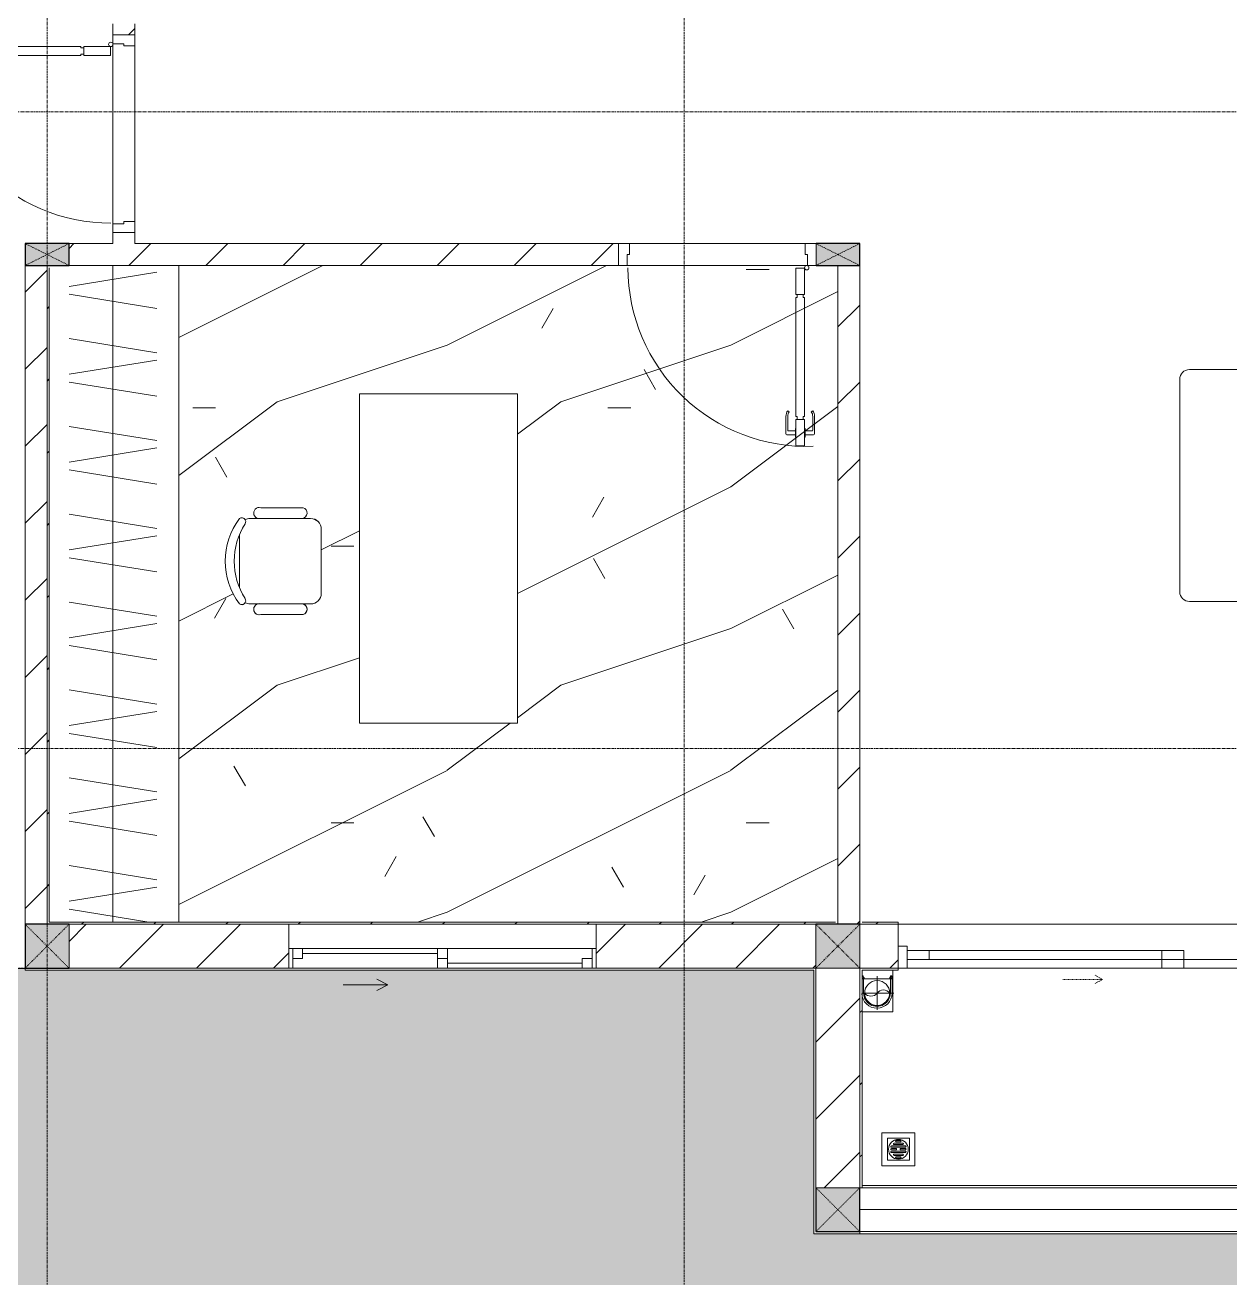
# Model space of a CAD drawing. Header units: millimetres. Extents: x 5121 to 246734, y -48180 to 129206.
# Drawn here: x 45852 to 51338, y 23126 to 28832 of the extents above; entities that cross this region are included whole.
import ezdxf

# ---------------------------------------------------------------- set-up
doc = ezdxf.new("R2010")
doc.units = ezdxf.units.MM
for name, pattern in [('Dash', [6, 3, -3]), ('Grid Line', [22.225, 12.7, -3.175, 3.175, -3.175]), ('IMPORT-CENTER _3_', [10.16, 6.35, -1.27, 1.27, -1.27])]:
    doc.linetypes.add(name, pattern=pattern)
for name, color, linetype, lineweight in [('0-1', 7, 'Continuous', 5), ('A-DETL-GENF-1', 50, 'Continuous', 9), ('A-DOOR', 31, 'Continuous', 9), ('A-DOOR-1', 253, 'Continuous', 9), ('A-DOOR-2', 50, 'Continuous', 9), ('A-DOOR-FRAM', 31, 'Continuous', 9), ('A-DOOR-HDLN', 31, 'Dash', 9), ('A-FLOR-1', 50, 'Continuous', 9), ('A-FLOR-PATT', 8, 'Continuous', 9), ('A-FLOR-PATT-1', 9, 'Continuous', 9), ('A-GLAZ', 151, 'Continuous', 9), ('A-WALL', 113, 'Continuous', 9), ('A-WALL-1', 250, 'Continuous', 18), ('A-WALL-2', 50, 'Continuous', 9), ('A-WALL-FNSH-1', 50, 'Continuous', 9), ('A-WALL-PATT-1', 9, 'Continuous', 9), ('A-WALL-PATT-2', 50, 'Continuous', 9), ('A-WALL-PATT-3', 111, 'Continuous', 9), ('G-IMPT', 8, 'Continuous', 9), ('G-IMPT-2', 8, 'IMPORT-CENTER _3_', 9), ('I-FURN', 30, 'Continuous', 9), ('I-FURN-1', 253, 'Continuous', 9), ('I-WALL-1', 50, 'Continuous', 9), ('M-EQPM', 50, 'Continuous', 9), ('S-COLS', 52, 'Continuous', 9), ('S-COLS-1', 7, 'Continuous', 5), ('S-COLS-2', 10, 'Continuous', 25), ('S-COLS-3', 50, 'Continuous', 9), ('S-COLS-4', 253, 'Continuous', 9), ('S-COLS-5', 52, 'Continuous', 25), ('S-COLS-6', 52, 'Dash', 9), ('S-COLS-HDLN', 52, 'Dash', 9), ('S-COLS-HDLN-1', 50, 'Dash', 9), ('S-GRID-1', 1, 'Grid Line', 9)]:
    doc.layers.add(name, color=color, linetype=linetype, lineweight=lineweight)
pattern_1 = [(45, (0, 0), (-175.3625, 175.3625), [])]
pattern_2 = [(45, (0, 0), (-164.4023, 164.4023), [])]

# ---------------------------------------------------------------- blocks, each defined once
blk = doc.blocks.new('NCV_TKTC_KET CAU_rvt-1-TKCS_MB TỔNG THỂ TẦNG 1')
at = {"layer": 'A-FLOR-1'}
blk.add_line((44802.6, 24535.3), (45852.6, 24535.3), dxfattribs=at)
blk = doc.blocks.new('DOOR_CW_01 CANH MO-PANEL KINH - DIW_01-900x2200-CỬA GỖ VÂN LAMINATE-553393-TKCS_MB TỔNG THỂ TẦNG 1')
at = {"layer": 'A-DETL-GENF-1'}
for p, q in [((-397, 872), (-357, 872)), ((-397, 752), (-397, 872)), ((-357, 872), (-357, 752)), ((-442, 737), (-442, 816.5)), ((-399, 820.5), (-438, 820.5)), ((-434, 799.5), (-434, 737)), ((-399, 803.5), (-430, 803.5)), ((-399, 831.8), (-397, 831.8)), ((-399, 792.2), (-399, 831.8)), ((-397, 792.2), (-397, 831.8)), ((-357, 792.2), (-357, 831.8)), ((-355, 831.8), (-357, 831.8)), ((-355, 792.2), (-355, 831.8)), ((-355, 820.5), (-316, 820.5)), ((-355, 803.5), (-324, 803.5)), ((-320, 799.5), (-320, 737)), ((-312, 737), (-312, 816.5)), ((-397, 792.2), (-399, 792.2)), ((-357, 752), (-397, 752)), ((-363, 752), (-391, 752)), ((-391, 752), (-391, 738)), ((-363, 738), (-363, 752)), ((-357, 792.2), (-355, 792.2)), ((-433.9, 711.2), (-427.3, 715.8)), ((-397, 738), (-391, 738)), ((-397, 738), (-397, 196)), ((-357, 738), (-363, 738)), ((-357, 196), (-357, 738)), ((-320.1, 711.2), (-326.7, 715.8)), ((-397, 196), (-391, 196)), ((-357, 182), (-397, 182)), ((-397, 182), (-397, 62)), ((-391, 196), (-391, 182)), ((-391, 182), (-363, 182)), ((-357, 196), (-363, 196)), ((-363, 182), (-363, 196)), ((-357, 62), (-357, 182)), ((-397, 62), (-357, 62))]:
    blk.add_line(p, q, dxfattribs=at)
blk.add_circle((-407, 60), 10, dxfattribs=at)
for centre, radius, start, end in [((-407, 60), 814, 360, 92), ((-438, 816.5), 4, 90, 180), ((-430, 799.5), 4, 90, 180), ((-324, 799.5), 4, 360, 90), ((-316, 816.5), 4, 0, 90), ((-397, 737), 45, 180, 215), ((-397, 737), 37, 180, 215), ((-357, 737), 37, 325, 0), ((-357, 737), 45, 325, 0)]:
    blk.add_arc(centre, radius, start, end, dxfattribs=at)
at = {"layer": 'A-DOOR-2'}
for p, q in [((-410, 50), (-450, 50)), ((-450, 50), (-450, -50)), ((-410, 0), (-410, 50)), ((-400, 0), (-410, 0)), ((-407, 50), (-382, 50)), ((-400, -50), (-400, 0)), ((410, 0), (400, 0)), ((400, 0), (400, -50)), ((450, 50), (410, 50)), ((410, 50), (410, 0)), ((450, -50), (450, 50)), ((-450, -50), (-400, -50)), ((400, -50), (450, -50))]:
    blk.add_line(p, q, dxfattribs=at)
blk = doc.blocks.new('TU DO LV A - TU DO LV A-V8-TKCS_MB TỔNG THỂ TẦNG 1')
at = {"layer": 'I-FURN'}
for p, q in [((10, 136.3), (68.9, 499)), ((169, 101), (104.4, 499)), ((202.5, 101), (267.1, 499)), ((404.3, 101), (468.9, 499)), ((569, 101), (504.4, 499)), ((602.5, 101), (667.1, 499)), ((804.3, 101), (868.9, 499)), ((969, 101), (904.4, 499)), ((1002.5, 101), (1067.1, 499)), ((1204.3, 101), (1268.9, 499)), ((1369, 101), (1304.4, 499)), ((1402.5, 101), (1467.1, 499)), ((1604.3, 101), (1668.9, 499)), ((1769, 101), (1704.4, 499)), ((1802.5, 101), (1867.1, 499)), ((2004.3, 101), (2068.9, 499)), ((2169, 101), (2104.4, 499)), ((2202.5, 101), (2267.1, 499)), ((2404.3, 101), (2468.9, 499)), ((2569, 101), (2504.4, 499)), ((2602.5, 101), (2667.1, 499)), ((2804.3, 101), (2868.9, 499)), ((2969, 101), (2904.4, 499)), ((10, 300), (3000, 300)), ((10, 0), (3000, 0))]:
    blk.add_line(p, q, dxfattribs=at)
at = {"layer": 'I-FURN-1'}
blk.add_line((10, 0), (3000, 0), dxfattribs=at)
blk = doc.blocks.new('BAN LV A - BAN LV A_dwg_ban hoc2-348006-TKCS_MB TỔNG THỂ TẦNG 1')
at = {"layer": 'I-FURN'}
for p, q in [((145.8, 437.4), (-145.8, 437.4)), ((-243, 354.4), (-243, 162)), ((-194.4, 388.8), (-194.4, 113.4)), ((194.4, 113.4), (194.4, 388.8)), ((194.4, 351.4), (194.4, 150.8)), ((243.7, 162), (243.7, 354.4)), ((-120.5, 64.8), (120.5, 64.8))]:
    blk.add_line(p, q, dxfattribs=at)
at = {"layer": 'I-FURN', "flags": 128}
blk.add_lwpolyline([(-737.8, 610.5), (-737.8, 1330.5), (-154.9, 1330.5), (762.2, 1330.5), (762.2, 610.5)], close=True, dxfattribs=at)
at = {"layer": 'I-FURN'}
for centre, radius, start, end in [((-145.8, 388.8), 48.6, 90, 180), ((145.8, 388.8), 48.6, 360, 90), ((-218.7, 347.3), 25.3, 343.7398, 163.7398), ((219.4, 347.3), 25.3, 16.2602, 170.7054), ((-218.7, 154.9), 25.3, 163.7398, 16.2602), ((219.4, 154.9), 25.3, 189.2946, 16.2602), ((-180.2, 75.4), 17.8, 57.9726, 216.6901), ((-145.8, 113.4), 48.6, 180, 207.5844), ((0, 324), 324, 233.1301, 306.8699), ((0, 359.3), 318.2, 237.5758, 302.4242), ((180.2, 75.4), 17.8, 323.3099, 122.0274), ((145.8, 113.4), 48.6, 332.4156, 0)]:
    blk.add_arc(centre, radius, start, end, dxfattribs=at)
blk = doc.blocks.new('BAN LV A - BAN LV A_dwg-348005-TKCS_MB TỔNG THỂ TẦNG 1')
at = {"extrusion": (0, 0, -1), "zscale": -1, "rotation": 180}
blk.add_blockref('BAN LV A - BAN LV A_dwg_ban hoc2-348006-TKCS_MB TỔNG THỂ TẦNG 1', (-729, 1383.7), dxfattribs=at)
blk = doc.blocks.new('BAN LV A - BAN LV A-348231-TKCS_MB TỔNG THỂ TẦNG 1')
at = {"layer": 'I-FURN-1'}
for p, q in [((534.6, 1270.3), (534.6, 1235.9)), ((923.4, 1232.9), (923.4, 1270.3)), ((486, 1221.7), (486, 1029.3)), ((972.7, 1029.3), (972.7, 1221.7)), ((534.6, 1029.3), (534.6, 994.9)), ((923.4, 994.9), (923.4, 1032.3)), ((583.2, 946.3), (874.8, 946.3)), ((1491.2, 773.2), (-8.8, 773.2)), ((-8.8, 773.2), (-8.8, 53.2)), ((1491.2, 53.2), (1491.2, 773.2)), ((-8.8, 53.2), (1491.2, 53.2))]:
    blk.add_line(p, q, dxfattribs=at)
for centre, radius, start, end in [((729, 1059.7), 324, 53.1301, 126.8699), ((548.9, 1308.3), 17.8, 143.3099, 240.596), ((909.2, 1308.3), 17.8, 299.404, 36.6901), ((583.2, 1270.3), 48.6, 152.4156, 180), ((874.8, 1270.3), 48.6, 360, 27.5844), ((510.3, 1228.8), 25.3, 16.2602, 196.2602), ((948.4, 1228.8), 25.3, 343.7398, 170.7054), ((510.3, 1036.4), 25.3, 196.2602, 343.7398), ((948.4, 1036.4), 25.3, 189.2946, 343.7398), ((583.2, 994.9), 48.6, 180, 270), ((874.8, 994.9), 48.6, 270, 360)]:
    blk.add_arc(centre, radius, start, end, dxfattribs=at)
blk.add_blockref('BAN LV A - BAN LV A_dwg-348005-TKCS_MB TỔNG THỂ TẦNG 1', (0, 0))
blk = doc.blocks.new('LOBBY_SOFA_1 - LOBBY_SOFA_1-V11-TKCS_MB TỔNG THỂ TẦNG 1')
at = {"layer": 'I-FURN'}
for p, q in [((-2556, -14.9), (-2556, -660)), ((-708, -660), (-708, -14.9)), ((-2457, -66), (-2457, -660)), ((-807, -66), (-2457, -66)), ((-807, -660), (-807, -66)), ((-807, -143), (-2457, -143)), ((-1907, -143), (-1907, -660)), ((-1357, -143), (-1357, -660)), ((-3128.2, -193.5), (-2688.2, -193.5)), ((-3128.2, -633.5), (-3128.2, -193.5)), ((-2688.2, -193.5), (-2688.2, -633.5)), ((-575.9, -193.5), (-575.9, -633.5)), ((-135.9, -193.5), (-575.9, -193.5)), ((-135.9, -633.5), (-135.9, -193.5)), ((-2915.4, -269), (-2915.4, -401)), ((-348.6, -269), (-348.6, -401)), ((-2915.4, -357), (-2981.4, -423)), ((-2849.4, -423), (-2915.4, -357)), ((-414.6, -423), (-348.6, -357)), ((-348.6, -357), (-282.6, -423)), ((-2937.4, -423), (-3069.4, -423)), ((-2981.4, -423), (-2915.4, -489)), ((-2915.4, -489), (-2849.4, -423)), ((-2915.4, -445), (-2915.4, -577)), ((-2893.4, -423), (-2761.4, -423)), ((-370.6, -423), (-502.6, -423)), ((-348.6, -489), (-414.6, -423)), ((-282.6, -423), (-348.6, -489)), ((-348.6, -445), (-348.6, -577)), ((-326.6, -423), (-194.6, -423)), ((-2688.2, -633.5), (-3128.2, -633.5)), ((-2556, -660), (-708, -660)), ((-575.9, -633.5), (-135.9, -633.5)), ((-1160.3, -1020.5), (-2128.3, -1020.5)), ((-2172.3, -1064.5), (-2172.3, -1504.5)), ((-1116.3, -1504.5), (-1116.3, -1064.5)), ((-2128.3, -1548.5), (-1160.3, -1548.5))]:
    blk.add_line(p, q, dxfattribs=at)
for centre, radius in [((-2915.4, -423), 154), ((-348.6, -423), 154), ((-2915.4, -423), 22), ((-348.6, -423), 22)]:
    blk.add_circle(centre, radius, dxfattribs=at)
for centre, start, end in [((-2128.3, -1064.5), 90, 180), ((-1160.3, -1064.5), 0, 90), ((-2128.3, -1504.5), 180, 270), ((-1160.3, -1504.5), 270, 0)]:
    blk.add_arc(centre, 44, start, end, dxfattribs=at)
at = {"layer": 'I-FURN-1'}
for p, q in [((-2556, -14.9), (-2556, -660)), ((-708, -660), (-708, -14.9)), ((-2688.2, -193.5), (-3128.2, -193.5)), ((-3128.2, -193.5), (-3128.2, -633.5)), ((-2688.2, -633.5), (-2688.2, -193.5)), ((-135.9, -193.5), (-575.9, -193.5)), ((-575.9, -193.5), (-575.9, -633.5)), ((-135.9, -633.5), (-135.9, -193.5)), ((-3128.2, -633.5), (-2688.2, -633.5)), ((-2556, -660), (-708, -660)), ((-575.9, -633.5), (-135.9, -633.5)), ((-1160.3, -1020.5), (-2128.3, -1020.5)), ((-2172.3, -1064.5), (-2172.3, -1504.5)), ((-1116.3, -1504.5), (-1116.3, -1064.5)), ((-2128.3, -1548.5), (-1160.3, -1548.5))]:
    blk.add_line(p, q, dxfattribs=at)
for centre, start, end in [((-2128.3, -1064.5), 90, 180), ((-1160.3, -1064.5), 0, 90), ((-2128.3, -1504.5), 180, 270), ((-1160.3, -1504.5), 270, 0)]:
    blk.add_arc(centre, 44, start, end, dxfattribs=at)
blk = doc.blocks.new('G1_SOF - BO TRU - 100x200-745959-TKCS_MB TỔNG THỂ TẦNG 1')
at = {"layer": 'S-COLS-3'}
blk.add_hatch(color=256, dxfattribs=at).paths.add_polyline_path([(50, -100), (50, 98.4), (-50, 98.4), (-50, -100)])
at = {"layer": 'S-COLS-2'}
for p, q in [((-50, 98.4), (-50, -100)), ((50, -100), (50, 98.4)), ((-50, -100), (50, -100))]:
    blk.add_line(p, q, dxfattribs=at)
at = {"layer": 'S-COLS-HDLN-1'}
for p, q in [((50, 100), (-50, -100)), ((-50, 100), (50, -100))]:
    blk.add_line(p, q, dxfattribs=at)
blk = doc.blocks.new('G1_SOF - BO TRU - 100x200-V74-TKCS_MB TỔNG THỂ TẦNG 1')
at = {"layer": 'S-COLS-3'}
blk.add_hatch(color=256, dxfattribs=at).paths.add_polyline_path([(50, -100), (50, 100), (-50, 100), (-50, -100), (-44.8, -100)])
at = {"layer": 'S-COLS-2'}
for p, q in [((50, 100), (-50, 100)), ((-50, 100), (-50, -100)), ((50, -100), (50, 100)), ((-50, -100), (50, -100))]:
    blk.add_line(p, q, dxfattribs=at)
at = {"layer": 'S-COLS-HDLN-1'}
for p, q in [((50, 100), (-50, -100)), ((-50, 100), (50, -100))]:
    blk.add_line(p, q, dxfattribs=at)
blk = doc.blocks.new('DOOR_CW_01 CANH MO-PANEL KINH - DIG_01-900x2200-CỬA NHÔM KÍNH-400860-TKCS_MB TỔNG THỂ TẦNG 1')
at = {"layer": 'A-DETL-GENF-1'}
for p, q in [((-397, -182), (-397, -62)), ((-397, -62), (-357, -62)), ((-357, -62), (-357, -182)), ((-357, -182), (-397, -182)), ((-397, -196), (-391, -196)), ((-397, -738), (-397, -196)), ((-391, -196), (-391, -182)), ((-391, -182), (-363, -182)), ((-363, -182), (-363, -196)), ((-357, -196), (-363, -196)), ((-357, -196), (-357, -738)), ((-442, -737), (-442, -816.5)), ((-434, -799.5), (-434, -737)), ((-433.9, -711.2), (-427.3, -715.8)), ((-397, -738), (-391, -738)), ((-391, -752), (-391, -738)), ((-357, -738), (-363, -738)), ((-363, -738), (-363, -752)), ((-320.1, -711.2), (-326.7, -715.8)), ((-320, -799.5), (-320, -737)), ((-312, -737), (-312, -816.5)), ((-399, -792.2), (-399, -831.8)), ((-397, -792.2), (-399, -792.2)), ((-357, -752), (-397, -752)), ((-397, -752), (-397, -872)), ((-397, -792.2), (-397, -831.8)), ((-363, -752), (-391, -752)), ((-357, -872), (-357, -752)), ((-357, -792.2), (-357, -831.8)), ((-357, -792.2), (-355, -792.2)), ((-355, -792.2), (-355, -831.8)), ((-399, -820.5), (-438, -820.5)), ((-399, -803.5), (-430, -803.5)), ((-399, -831.8), (-397, -831.8)), ((-355, -831.8), (-357, -831.8)), ((-355, -803.5), (-324, -803.5)), ((-355, -820.5), (-316, -820.5)), ((-397, -872), (-357, -872))]:
    blk.add_line(p, q, dxfattribs=at)
blk.add_circle((-407, -60), 10, dxfattribs=at)
for centre, radius, start, end in [((-407, -60), 814, 268, 0), ((-397, -737), 45, 145, 180), ((-397, -737), 37, 145, 180), ((-357, -737), 37, 0, 35), ((-357, -737), 45, 360, 35), ((-438, -816.5), 4, 180, 270), ((-430, -799.5), 4, 180, 270), ((-324, -799.5), 4, 270, 0), ((-316, -816.5), 4, 270, 0)]:
    blk.add_arc(centre, radius, start, end, dxfattribs=at)
at = {"layer": 'A-DOOR-2'}
for p, q in [((-450, -50), (-450, 50)), ((-450, 50), (-400, 50)), ((-400, 50), (-400, 0)), ((400, 0), (400, 50)), ((400, 50), (450, 50)), ((450, 50), (450, -50)), ((-410, -50), (-450, -50)), ((-410, 0), (-410, -50)), ((-400, 0), (-410, 0)), ((-407, -50), (-382, -50)), ((410, 0), (400, 0)), ((410, -50), (410, 0)), ((450, -50), (410, -50))]:
    blk.add_line(p, q, dxfattribs=at)
blk = doc.blocks.new('NCV_TKTC_TANG 1_rvt-1-TKCS_MB TỔNG THỂ TẦNG 1')
at = {"layer": 'A-FLOR-PATT-1'}
h = blk.add_hatch(dxfattribs=at)
h.set_pattern_fill('FP_6', color=256, style=0, pattern_type=2)
h.set_pattern_definition([(0, (0, 0), (2519.68, 629.92), [103.937, -1785.823, 103.937, -1785.823, -10078.72]), (0, (0, 0), (2519.68, 629.92), [-3779.52, 103.937, -3675.583, 103.937, -1785.823, -4409.44]), (0, (0, 0), (2519.68, 629.92), [-9448.8, 103.937, -1155.903, 103.937, -3045.663]), (120, (944.9, 314.96), (-1805.367, 1867.147), [103.94, -1785.82, 103.94, -11864.54]), (120, (944.9, 314.96), (-1805.367, 1867.147), [-1993.697, -1785.823, 103.937, -3675.583, -6299.2]), (120, (944.9, 314.96), (-1805.367, 1867.147), [-7559.04, 103.937, -1785.823, 103.937, -4305.503]), (120, (944.9, 314.96), (-1805.367, 1867.147), [-9552.74, -1155.9, 103.94, -3045.66]), (240, (1259.84, 1574.8), (-714.313, -2497.067), [103.94, -1785.82, 103.94, -11864.54]), (240, (1259.84, 1574.8), (-714.313, -2497.067), [-1993.697, -1785.823, 103.937, -3675.583, -6299.2]), (240, (1259.84, 1574.8), (-714.313, -2497.067), [-7559.04, 103.937, -1785.823, 103.937, -4305.503]), (240, (1259.84, 1574.8), (-714.313, -2497.067), [-9552.74, -1155.9, 103.94, -3045.66])])
h.paths.add_polyline_path([(46552.6, 24746.9), (49552.6, 24746.9), (49552.6, 27736.9), (46552.6, 27736.9), (46552.6, 25268.6)])
h.paths.add_polyline_path([(47374.2, 25652.4), (47374.2, 27152.4), (48094.2, 27152.4), (48094.2, 25652.4)])
h.paths.add_polyline_path([(46919.1, 26146.2), (46896.9, 26158.4), (46893.3, 26171), (46896.4, 26183.7), (46905.4, 26193.2), (46905.4, 26195.8), (46864.3, 26199), (46854.6, 26201.4), (46848.7, 26195.2), (46827.2, 26197.9), (46797.3, 26246.5), (46775.9, 26302), (46765, 26360.5), (46765, 26420), (46775.9, 26478.5), (46797.3, 26534), (46828.5, 26584.6), (46852, 26582.6), (46854.6, 26579.1), (46877.1, 26584.6), (46911.5, 26586), (46898.5, 26594.2), (46893.6, 26605.8), (46895.3, 26619.3), (46903, 26629), (46925.7, 26633.9), (47121, 26631.7), (47135.1, 26617.3), (47134.9, 26602.2), (47130.7, 26593.8), (47118, 26585.5), (47126.3, 26584.6), (47165, 26583), (47176.8, 26578.1), (47194.5, 26560.3), (47201.1, 26536), (47199.4, 26231.9), (47187.9, 26213.5), (47176.8, 26202.4), (47152.5, 26195.8), (47124, 26193.2), (47133, 26184), (47136.3, 26171.5), (47133, 26159.1), (47115, 26147.2), (46925.7, 26147.2)])
h = blk.add_hatch(dxfattribs=at)
h.set_pattern_fill('FP_4', color=256, style=0, pattern_type=2)
h.set_pattern_definition([(216.87, (516.46, 1291.15), (3873.4454, 2582.3069), [645.575, -5810.175]), (206.565, (1291.15, 903.8), (-1291.1515, -1291.149), [1443.55, -1443.55]), (198.435, (1291.15, 258.23), (-2582.2983, -1291.1527), [816.596, -3266.38])])
h.paths.add_polyline_path([(46552.6, 24746.9), (49552.6, 24746.9), (49552.6, 27736.9), (46552.6, 27736.9), (46552.6, 25268.6)])
h.paths.add_polyline_path([(47374.2, 25652.4), (47374.2, 27152.4), (48094.2, 27152.4), (48094.2, 25652.4)])
h.paths.add_polyline_path([(46919.1, 26146.2), (46896.9, 26158.4), (46893.3, 26171), (46896.4, 26183.7), (46905.4, 26193.2), (46905.4, 26195.8), (46864.3, 26199), (46854.6, 26201.4), (46848.7, 26195.2), (46827.2, 26197.9), (46797.3, 26246.5), (46775.9, 26302), (46765, 26360.5), (46765, 26420), (46775.9, 26478.5), (46797.3, 26534), (46828.5, 26584.6), (46852, 26582.6), (46854.6, 26579.1), (46877.1, 26584.6), (46911.5, 26586), (46898.5, 26594.2), (46893.6, 26605.8), (46895.3, 26619.3), (46903, 26629), (46925.7, 26633.9), (47121, 26631.7), (47135.1, 26617.3), (47134.9, 26602.2), (47130.7, 26593.8), (47118, 26585.5), (47126.3, 26584.6), (47165, 26583), (47176.8, 26578.1), (47194.5, 26560.3), (47201.1, 26536), (47199.4, 26231.9), (47187.9, 26213.5), (47176.8, 26202.4), (47152.5, 26195.8), (47124, 26193.2), (47133, 26184), (47136.3, 26171.5), (47133, 26159.1), (47115, 26147.2), (46925.7, 26147.2)])
at = {"layer": 'A-WALL-PATT-1'}
h = blk.add_hatch(dxfattribs=at)
h.set_pattern_fill('FP_2', color=256, style=0, pattern_type=2)
h.set_pattern_definition(pattern_1)
h.paths.add_polyline_path([(46352.6, 27836.9), (46352.6, 27886.9), (46252.6, 27886.9), (46252.6, 27836.9)])
h.paths.add_polyline_path([(46252.6, 28786.9), (46352.6, 28786.9), (46352.6, 28836.9), (46252.6, 28836.9), (46252.6, 28826.9)])
h = blk.add_hatch(dxfattribs=at)
h.set_pattern_fill('FP_2', color=256, style=0, pattern_type=2)
h.set_pattern_definition(pattern_1)
h.paths.add_polyline_path([(48554.2, 27736.9), (48554.2, 27836.9), (46052.6, 27836.9), (46052.6, 27736.9), (47101.1, 27736.9)])
h = blk.add_hatch(dxfattribs=at)
h.set_pattern_fill('FP_2', color=256, style=0, pattern_type=2)
h.set_pattern_definition(pattern_1)
h.paths.add_polyline_path([(45952.6, 24736.9), (45952.6, 27736.9), (45852.6, 27736.9), (45852.6, 24736.9), (45876.8, 24736.9)])
h = blk.add_hatch(dxfattribs=at)
h.set_pattern_fill('FP_2', color=256, style=0, pattern_type=2)
h.set_pattern_definition(pattern_1)
h.paths.add_polyline_path([(49652.6, 24736.9), (49652.6, 27736.9), (49552.6, 27736.9), (49552.6, 24736.9), (49570.5, 24736.9)])
at = {"layer": 'A-WALL-PATT-2'}
h = blk.add_hatch(dxfattribs=at)
h.set_pattern_fill('FP_10', color=256, style=0, pattern_type=2)
h.set_pattern_definition(pattern_2)
h.paths.add_polyline_path([(45952.6, 24736.9), (45962.6, 24736.9), (45962.6, 27736.9), (45952.6, 27733.5), (45952.6, 24742.8)])
h = blk.add_hatch(dxfattribs=at)
h.set_pattern_fill('FP_10', color=256, style=0, pattern_type=2)
h.set_pattern_definition(pattern_2)
h.paths.add_polyline_path([(47101.1, 24736.9), (49552.6, 24736.9), (49552.6, 24746.9), (45962.6, 24746.9), (45962.6, 24736.9), (47052.6, 24736.9)])
h = blk.add_hatch(dxfattribs=at)
h.set_pattern_fill('FP_10', color=256, style=0, pattern_type=2)
h.set_pattern_definition(pattern_2)
h.paths.add_polyline_path([(52464, 24736.9), (52552.6, 24736.9), (52552.6, 24746.9), (52327.6, 24746.9), (52327.6, 24736.9)])
h.paths.add_polyline_path([(49827.6, 24736.9), (49827.6, 24746.9), (49662.6, 24746.9), (49662.6, 24736.9)])
h = blk.add_hatch(dxfattribs=at)
h.set_pattern_fill('FP_10', color=256, style=0, pattern_type=2)
h.set_pattern_definition(pattern_2)
h.paths.add_polyline_path([(49662.6, 23536.9), (49662.6, 24536.9), (49652.6, 24536.9), (49652.6, 23536.9)])
h = blk.add_hatch(dxfattribs=at)
h.set_pattern_fill('FP_10', color=256, style=0, pattern_type=2)
h.set_pattern_definition(pattern_2)
h.paths.add_polyline_path([(52727.6, 24526.9), (52727.6, 24536.9), (52327.6, 24535.3), (52327.6, 24526.9), (52717.6, 24526.9)])
h.paths.add_polyline_path([(49827.6, 24526.9), (49827.6, 24536.9), (49662.6, 24536.9), (49662.6, 24526.9), (49823.6, 24526.9)])
at = {"layer": 'A-FLOR-1'}
for p, q in [((46352.6, 28736.9), (46352.6, 27936.9)), ((48604.2, 27836.9), (49404.2, 27836.9)), ((46052.6, 27736.9), (45962.6, 27736.9)), ((46552.6, 27736.9), (46052.6, 27736.9)), ((47101.1, 27736.9), (46552.6, 27736.9)), ((49414.2, 27736.9), (48594.2, 27736.9)), ((49827.6, 24736.9), (52327.6, 24736.9)), ((52327.6, 24736.9), (49827.6, 24736.9)), ((49867.6, 24536.9), (51027.6, 24536.9))]:
    blk.add_line(p, q, dxfattribs=at)
at = {"layer": 'A-WALL-1'}
for p, q in [((46252.6, 28836.9), (46252.6, 28826.9)), ((46352.6, 28826.9), (46352.6, 28836.9)), ((46352.6, 27836.9), (46352.6, 27846.9)), ((46252.6, 27836.9), (46052.6, 27836.9)), ((45952.6, 24736.9), (45952.6, 27736.9)), ((45952.6, 27736.9), (45952.6, 24736.9)), ((49552.6, 27736.9), (49552.6, 24736.9)), ((49652.6, 24736.9), (49652.6, 27736.9)), ((45962.6, 24746.9), (45962.6, 27726.9)), ((45852.6, 24746.9), (45852.6, 24736.9)), ((45852.6, 24736.9), (45952.6, 24736.9)), ((45952.6, 24736.9), (45962.6, 24736.9)), ((49542.6, 24746.9), (45962.6, 24746.9)), ((45962.6, 24736.9), (47052.6, 24736.9)), ((48452.6, 24736.9), (49552.6, 24736.9)), ((49552.6, 24736.9), (49552.6, 24746.9)), ((49552.6, 24736.9), (49652.6, 24736.9)), ((49827.6, 24746.9), (49662.6, 24746.9)), ((49662.6, 24736.9), (49827.6, 24736.9)), ((49827.6, 24736.9), (49827.6, 24746.9)), ((49652.6, 24536.9), (49652.6, 23536.9)), ((49662.6, 24536.9), (49652.6, 24536.9)), ((49827.6, 24536.9), (49662.6, 24536.9)), ((49827.6, 24526.9), (49827.6, 24536.9)), ((49662.6, 23536.9), (49662.6, 24526.9)), ((49662.6, 24526.9), (49827.6, 24526.9)), ((49652.6, 23536.9), (49662.6, 23536.9))]:
    blk.add_line(p, q, dxfattribs=at)
at = {"layer": 'A-WALL-2'}
for p, q in [((46252.6, 28826.9), (46252.6, 28786.9)), ((46352.6, 28786.9), (46352.6, 28826.9)), ((46252.6, 27926.9), (46252.6, 28746.9)), ((46352.6, 28736.9), (46352.6, 27936.9)), ((46252.6, 27886.9), (46252.6, 27836.9)), ((46352.6, 27846.9), (46352.6, 27886.9)), ((48554.2, 27836.9), (46352.6, 27836.9)), ((48604.2, 27836.9), (49404.2, 27836.9)), ((45852.6, 27736.9), (45852.6, 24746.9)), ((46052.6, 27736.9), (48554.2, 27736.9)), ((49414.2, 27736.9), (48594.2, 27736.9))]:
    blk.add_line(p, q, dxfattribs=at)
at = {"layer": 'I-WALL-1'}
for p, q in [((49662.6, 23546.9), (52717.6, 23546.9)), ((52717.6, 23536.9), (49662.6, 23536.9))]:
    blk.add_line(p, q, dxfattribs=at)
at = {"layer": 'A-DOOR-1'}
for name, p, rotation in [('DOOR_CW_01 CANH MO-PANEL KINH - DIG_01-900x2200-CỬA NHÔM KÍNH-400860-TKCS_MB TỔNG THỂ TẦNG 1', (46302.6, 28336.9), 269.9999999999989), ('DOOR_CW_01 CANH MO-PANEL KINH - DIW_01-900x2200-CỬA GỖ VÂN LAMINATE-553393-TKCS_MB TỔNG THỂ TẦNG 1', (49004.2, 27786.9), 180)]:
    blk.add_blockref(name, p, dxfattribs=dict(at, rotation=rotation))
at = {"layer": 'I-FURN-1'}
for name, p, rotation in [('LOBBY_SOFA_1 - LOBBY_SOFA_1-V11-TKCS_MB TỔNG THỂ TẦNG 1', (52657.5, 25090.4), 270.0000000000005), ('TU DO LV A - TU DO LV A-V8-TKCS_MB TỔNG THỂ TẦNG 1', (46552.6, 24736.9), 89.99999999999993), ('BAN LV A - BAN LV A-348231-TKCS_MB TỔNG THỂ TẦNG 1', (48147.4, 25661.2), 90.0000000000001)]:
    blk.add_blockref(name, p, dxfattribs=dict(at, rotation=rotation))
at = {"layer": 'S-COLS-4', "rotation": 89.99999999999945}
for name, p in [('G1_SOF - BO TRU - 100x200-V74-TKCS_MB TỔNG THỂ TẦNG 1', (45952.6, 27786.9)), ('G1_SOF - BO TRU - 100x200-745959-TKCS_MB TỔNG THỂ TẦNG 1', (49552.6, 27786.9))]:
    blk.add_blockref(name, p, dxfattribs=at)
blk = doc.blocks.new('1_FAMILY RVT - W01-WxH 1400x1400xmm-389822-TKCS_MB TỔNG THỂ TẦNG 1')
at = {"layer": 'A-GLAZ'}
for p, q in [((248.4, 172.39), (299.2, 197.79)), ((248.4, 172.39), (299.2, 146.99)), ((248.4, 172.39), (451.6, 172.39)), ((-700, 96.19), (-700, -103.81)), ((700, 96.19), (-700, 96.19)), ((-700, 96.19), (-636.5, 96.19)), ((-680.95, 96.19), (-680.95, 7.29)), ((-636.5, 96.19), (-22.225, 96.19)), ((-636.5, 96.19), (-636.5, 51.74)), ((-636.5, 73.965), (-22.225, 73.965)), ((-22.225, 7.29), (-22.225, 96.19)), ((-22.225, 96.19), (22.225, 96.19)), ((22.225, 96.19), (680.95, 96.19)), ((22.225, 96.19), (22.225, 7.29)), ((680.95, 96.19), (700, 96.19)), ((680.95, 96.19), (680.95, 7.29)), ((700, -103.81), (700, 96.19)), ((-700, 7.29), (-680.95, 7.29)), ((-636.5, 51.74), (-680.95, 51.74)), ((-680.95, 7.29), (-22.225, 7.29)), ((22.225, 51.74), (-22.225, 51.74)), ((-22.225, 7.29), (22.225, 7.29)), ((22.225, 29.515), (636.5, 29.515)), ((22.225, 7.29), (636.5, 7.29)), ((636.5, 51.74), (636.5, 7.29)), ((680.95, 51.74), (636.5, 51.74)), ((636.5, 7.29), (700, 7.29)), ((-700, -103.81), (700, -103.81))]:
    blk.add_line(p, q, dxfattribs=at)
blk = doc.blocks.new('DEG_02-DEG_03 - DEG_02-2500x2400mm-CỬA ĐI 02 CÁNH TRƯỢT-625766-TKCS_MB TỔNG THỂ TẦNG 1')
at = {"layer": 'A-DOOR'}
for p, q in [((-1110, 100), (-1210, 100)), ((-1210, 100), (-1210, 60)), ((-1210, 60), (-1110, 60)), ((-1110, 60), (-1110, 100)), ((-1110, 100), (-50, 100)), ((-50, 60), (-1110, 60)), ((50, 100), (-50, 100)), ((-50, 100), (-50, 60)), ((50, 60), (-50, 60)), ((-50, 60), (-50, 20)), ((-50, 60), (50, 60)), ((50, 60), (50, 100)), ((50, 20), (50, 60)), ((50, 60), (1110, 60)), ((1210, 60), (1110, 60)), ((1110, 60), (1110, 20)), ((1210, 20), (1210, 60)), ((-50, 20), (50, 20)), ((1110, 20), (50, 20)), ((1110, 20), (1210, 20))]:
    blk.add_line(p, q, dxfattribs=at)
at = {"layer": 'A-DOOR-FRAM'}
for p, q in [((-1210, 100), (-1250, 100)), ((-1250, 100), (-1250, 0)), ((-1210, 0), (-1210, 100)), ((1250, 100), (1210, 100)), ((1210, 100), (1210, 0)), ((1250, 0), (1250, 100)), ((-1250, 0), (-1210, 0)), ((1210, 0), (1250, 0))]:
    blk.add_line(p, q, dxfattribs=at)
at = {"layer": 'A-DOOR-HDLN'}
for p, q in [((-500.4, 151.1), (-320.4, 151.1)), ((-320.4, 151.1), (-355, 171.1)), ((-320.4, 151.1), (-355, 131.1)), ((320.4, 151.1), (355, 171.1)), ((320.4, 151.1), (355, 131.1)), ((500.4, 151.1), (320.4, 151.1))]:
    blk.add_line(p, q, dxfattribs=at)
blk = doc.blocks.new('TKTC_XREF_251221_MB TANG 1 - TKTC_XREF_260130_MB TANG 1_dwg_THU NUOC - THU NUOC-444531-TKCS_MB TẦNG 1-4202120-TKCS_MB TỔNG THỂ TẦNG 1')
at = {"layer": 'M-EQPM'}
for p, q in [((-23.3, 10.8), (40.9, 10.8)), ((40.9, 4.8), (-23.3, 4.8)), ((-11, 23.3), (28.5, 23.3)), ((28.5, 17.3), (-11, 17.3)), ((-1.1, 35.6), (18.5, 35.6)), ((18.5, 29.6), (-1.1, 29.6)), ((-23.3, -13.6), (40.9, -13.6)), ((40.9, -19.6), (-23.3, -19.6)), ((-11, -26.1), (28.5, -26.1)), ((28.5, -32.1), (-11, -32.1)), ((-1.1, -38.5), (18.5, -38.5)), ((18.5, -44.5), (-1.1, -44.5))]:
    blk.add_line(p, q, dxfattribs=at)
at = {"layer": 'M-EQPM', "flags": 128}
for points in [[(83.7, -79.4), (83.7, 70.6), (-66.3, 70.6), (-66.3, -79.4)], [(58.7, -54.4), (58.7, 45.6), (-41.3, 45.6), (-41.3, -54.4)]]:
    blk.add_lwpolyline(points, close=True, dxfattribs=at)
for points in [[(-23.3, -1.2), (0.7, -1.2), (0.7, -7.2), (-23.3, -7.2)], [(40.9, -7.2), (16.7, -7.2), (16.7, -1.2), (40.9, -1.2)]]:
    blk.add_lwpolyline(points, dxfattribs=at)
at = {"layer": 'M-EQPM'}
for centre, radius, start, end in [((8.7, -4.4), 45, 360, 180), ((8.7, -4.4), 45, 360, 180), ((-23.3, 7.8), 3, 90, 270), ((-11, 20.3), 3, 90, 270), ((-1.1, 32.6), 3, 90, 270), ((18.5, 32.6), 3, 270, 90), ((28.5, 20.3), 3, 270, 90), ((40.9, 7.8), 3, 270, 90), ((8.7, -4.4), 45, 180, 360), ((8.7, -4.4), 45, 180, 360), ((-23.3, -4.2), 3, 90, 270), ((-23.3, -16.6), 3, 90, 270), ((-11, -29.1), 3, 90, 270), ((-1.1, -41.5), 3, 90, 270), ((18.5, -41.5), 3, 270, 90), ((28.5, -29.1), 3, 270, 90), ((40.9, -4.2), 3, 270, 90), ((40.9, -16.6), 3, 270, 90)]:
    blk.add_arc(centre, radius, start, end, dxfattribs=at)
blk = doc.blocks.new('TKTC_XREF_251221_MB TANG 1 - TKTC_XREF_260130_MB TANG 1_dwg_CUM U_DN100-V254-TKCS_MB TỔNG THỂ TẦNG 1')
at = {"layer": 'G-IMPT'}
blk.add_hatch(color=256, dxfattribs=at).paths.add_polyline_path([(61, 0), (53.7, 28.5), (45.3, 40.3), (35, 49.4), (20.4, 57), (15.8, 58.9), (0, 58.9), (0, 57), (20.1, 52.8), (36.6, 43.1), (47.8, 30.5), (54.6, 15.8), (55.1, 14.8), (57, 0), (54.6, -15.8), (43.1, -36.6), (30.5, -47.8), (15.8, -54.6), (14.8, -55.1), (0, -58.9), (0, -61), (25.1, -55.1), (35, -49.4), (49.4, -35), (55.1, -25.1), (59.1, -14.8)])
for p, q in [((-79.1, 66.6), (-79.1, 63.4)), ((-76.6, 66.6), (-76.6, 63.4)), ((-74.6, 66.6), (-74.6, 63.4)), ((-72.7, 69.3), (-72.7, 60.7)), ((-66.9, 67.9), (-71.7, 67.9)), ((-66.9, 62.1), (-71.7, 62.1)), ((-65, 69), (0, 69)), ((-79.1, -63.4), (-79.1, -66.6)), ((-76.6, -63.4), (-76.6, -66.6)), ((-74.6, -63.4), (-74.6, -66.6)), ((-72.7, -60.7), (-72.7, -68.6)), ((-66.9, -62.1), (-71.7, -62.1)), ((-66.9, -67.9), (-71.7, -67.9))]:
    blk.add_line(p, q, dxfattribs=at)
at = {"layer": 'G-IMPT', "flags": 128}
for points in [[(-72.7, 67.6), (-78.1, 67.6), (-78.1, 62.4), (-72.7, 62.4)], [(-71.7, 59.2), (-66.9, 59.2), (-66.9, 70.8), (-71.7, 70.8)], [(-66.9, 70.8), (-66.9, 72.7), (-65, 72.7), (-65, 57.3), (-66.9, 57.3), (-66.9, 59.2)], [(-65, 61), (0, 61), (0, 57)], [(-65, -61), (0, -61), (0, -57)], [(-72.7, -62.4), (-78.1, -62.4), (-78.1, -67.6), (-72.7, -67.6)], [(-66.9, -68.7), (-66.9, -59.2), (-71.7, -59.2)], [(-66.9, -59.2), (-66.9, -57.3), (-65, -57.3), (-65, -68.7)]]:
    blk.add_lwpolyline(points, dxfattribs=at)
at = {"layer": 'G-IMPT'}
for centre, radius, start, end in [((-78.1, 66.6), 0.96, 90, 180), ((-78.1, 63.4), 0.96, 180, 270), ((-71.1, 69.3), 1.56, 112.6199, 247.3801), ((-67.9, 65), 4.8, 143.1301, 216.8699), ((-71.1, 60.7), 1.56, 112.6199, 247.3801), ((0, 0), 69, 271.5933, 90), ((0, 0), 61, 270, 90), ((0, 0), 57, 270, 90), ((-78.1, -63.4), 0.96, 90, 180), ((-78.1, -66.6), 0.96, 180, 270), ((-71.1, -60.7), 1.56, 112.6199, 247.3801), ((-67.9, -65), 4.8, 143.1301, 216.8699)]:
    blk.add_arc(centre, radius, start, end, dxfattribs=at)
blk = doc.blocks.new('TKTC_XREF_251221_MB TANG 1 - TKTC_XREF_260130_MB TANG 1_dwg_$cc-V252-TKCS_MB TỔNG THỂ TẦNG 1')
at = {"layer": 'G-IMPT'}
blk.add_circle((0, 0), 0.5, dxfattribs=at)
for centre, radius, start, end in [((0, 0), 0.5, 90, 270), ((0.188, 0.25), 0.313, 126.8699, 233.1301), ((-0.188, -0.25), 0.313, 306.8699, 53.1301)]:
    blk.add_arc(centre, radius, start, end, dxfattribs=at)
at = {"layer": 'G-IMPT-2'}
for p, q in [((0, -0.673), (0, 0.607)), ((-0.673, 0), (0.673, 0))]:
    blk.add_line(p, q, dxfattribs=at)
blk = doc.blocks.new('TKTC_XREF_251221_MB TANG 1 - TKTC_XREF_260130_MB TANG 1_dwg-4202109-TKCS_MB TỔNG THỂ TẦNG 1')
at = {"layer": 'G-IMPT'}
blk.add_line((-153489.5, -376858.4), (-153348.6, -376858.4), dxfattribs=at)
at = {"layer": 'G-IMPT', "flags": 128}
for points in [[(-153489.5, -376858.2), (-153348.3, -376858.2), (-153348.6, -376819.7)], [(-153348.6, -376858.4), (-153348.6, -377008), (-153489.1, -377008)]]:
    blk.add_lwpolyline(points, dxfattribs=at)
for name, p, xscale, yscale, zscale, rotation in [('TKTC_XREF_251221_MB TANG 1 - TKTC_XREF_260130_MB TANG 1_dwg_CUM U_DN100-V254-TKCS_MB TỔNG THỂ TẦNG 1', (-153421, -376923.3), 0.9975000000000007, 0.9975000000000007, 0.9975000000000007, 270.0009913382947), ('TKTC_XREF_251221_MB TANG 1 - TKTC_XREF_260130_MB TANG 1_dwg_$cc-V252-TKCS_MB TỔNG THỂ TẦNG 1', (-153420.1, -376923.3), 113.7150000000073, 113.7150000000073, 113.7150000000073, 89.99900866374671)]:
    blk.add_blockref(name, p, dxfattribs=dict(xscale=xscale, yscale=yscale, zscale=zscale, rotation=rotation))
blk.add_blockref('TKTC_XREF_251221_MB TANG 1 - TKTC_XREF_260130_MB TANG 1_dwg_THU NUOC - THU NUOC-444531-TKCS_MB TẦNG 1-4202120-TKCS_MB TỔNG THỂ TẦNG 1', (-153332.3, -377630.4))
blk = doc.blocks.new('TKTC_XREF_251221_MB TANG 1 - TKTC_XREF_251221_MB TANG 1-2038492-TKCS_MB TỔNG THỂ TẦNG 1')
blk.add_blockref('TKTC_XREF_251221_MB TANG 1 - TKTC_XREF_260130_MB TANG 1_dwg-4202109-TKCS_MB TỔNG THỂ TẦNG 1', (169499.1, 384109.7))
blk = doc.blocks.new('G1_SOF - BO TRU - 200x200-3050151-TKCS_MB TỔNG THỂ TẦNG 1')
at = {"layer": 'S-COLS-HDLN'}
for p, q in [((-100, 100), (100, -100)), ((100, 100), (-100, -100))]:
    blk.add_line(p, q, dxfattribs=at)

msp = doc.modelspace()

# ---------------------------------------------------------------- hatches: boundary and pattern name
at = {"layer": 'A-FLOR-PATT'}
h = msp.add_hatch(dxfattribs=at)
h.set_pattern_fill('FP_23', color=256, style=0, pattern_type=2)
h.set_pattern_definition([(0, (236.2, 15.75), (787.4, 787.4), [118.11, -23.622, 31.496, -23.622, -590.55]), (0, (236.2, 15.75), (787.4, 787.4), [-196.85, 118.11, -472.44]), (0, (196.85, 39.4), (787.4, 787.4), [78.74, -59.055, 118.11, -59.055, -472.44]), (0, (196.85, 39.4), (787.4, 787.4), [-314.96, 78.74, -393.7]), (0, (472.44, 354.3), (787.4, 787.4), [98.425, -39.37, 98.425, -551.18]), (0, (78.74, 511.8), (787.4, 787.4), [39.37, -78.74, 39.37, -629.92]), (90, (157.5, 511.8), (-787.4, 787.4), [70.866, -716.534]), (90, (393.7, 39.4), (-787.4, 787.4), [78.74, -708.66]), (90, (590.55, 354.3), (-787.4, 787.4), [78.74, -708.66]), (45, (496.06, 31.5), (0, 787.4), [78.74, -1034.812]), (135, (291.34, 31.5), (-787.4, 6e-14), [78.74, -1034.812]), (63.435, (472.44, 35.43), (-0.0007, 787.4), [78.74, -1681.94]), (75.964, (433.07, 39.37), (-0.00383, 787.3999), [78.74, -3167.793]), (75.964, (629.92, 354.33), (-0.00383, 787.3999), [62.992, -3183.541]), (75.964, (173.23, 511.81), (-0.00383, 787.3999), [55.118, -3191.415]), (104.036, (354.33, 39.37), (0.00383, 787.3999), [78.74, -3167.793]), (104.036, (551.18, 354.33), (0.00383, 787.3999), [62.992, -3183.541]), (104.036, (141.73, 511.81), (0.00383, 787.3999), [55.118, -3191.415]), (116.565, (314.96, 35.43), (0.0007, 787.4), [78.74, -1681.939])])
h.paths.add_polyline_path([(44812.6, 20988.2), (73127.6, 20988.2), (73127.6, 23327.4), (65842.6, 23327.4), (65842.6, 24526.9), (61137.6, 24526.9), (61137.6, 23327.4), (57652.6, 23327.4), (57652.6, 23337.4), (57642.6, 23337.4), (57642.6, 24526.9), (52937.6, 24526.9), (52937.6, 23337.4), (52937.6, 23336.9), (52937.6, 23326.9), (49442.6, 23326.9), (49442.6, 24527.4), (45852.6, 24527.4), (45852.6, 24535.3), (44802.6, 24535.3), (44802.6, 24527.4), (44812.6, 24527.4), (44812.6, 20990.1)])
h.paths.add_polyline_path([(52727.6, 23336.9), (52727.6, 23337.4), (49652.6, 23336.9)])
at = {"layer": 'A-WALL-PATT-3'}
h = msp.add_hatch(dxfattribs=at)
h.set_pattern_fill('FP_1', color=256, style=0, pattern_type=2)
h.set_pattern_definition(pattern_1)
h.paths.add_polyline_path([(49452.6, 24536.9), (49452.6, 24736.9), (48452.6, 24736.9), (48452.6, 24537.4), (49442.6, 24537.4)])
h.paths.add_polyline_path([(46052.6, 24537.4), (47052.6, 24537.4), (47052.6, 24736.9), (46052.6, 24736.9)])
h = msp.add_hatch(dxfattribs=at)
h.set_pattern_fill('FP_1', color=256, style=0, pattern_type=2)
h.set_pattern_definition(pattern_1)
h.paths.add_polyline_path([(52552.6, 24536.9), (52552.6, 24736.9), (52327.6, 24736.9), (52327.6, 24536.9)])
h.paths.add_polyline_path([(49827.6, 24536.9), (49827.6, 24736.9), (49652.6, 24736.9), (49652.6, 24536.9)])
h = msp.add_hatch(dxfattribs=at)
h.set_pattern_fill('FP_1', color=256, style=0, pattern_type=2)
h.set_pattern_definition(pattern_1)
h.paths.add_polyline_path([(49652.6, 23536.9), (49652.6, 24536.9), (49452.6, 24536.9), (49452.6, 23536.9)])
at = {"layer": 'S-COLS-1'}
for points in [[(45852.6, 24536.9), (46052.6, 24537.4), (46052.6, 24736.9), (45852.6, 24736.9), (45852.6, 24537.4)], [(49570.5, 24536.9), (49652.6, 24536.9), (49652.6, 24736.9), (49452.6, 24736.9), (49452.6, 24536.9), (49552.6, 24536.9)], [(49452.6, 23336.9), (49652.6, 23337.4), (49652.6, 23536.9), (49452.6, 23536.9), (49452.6, 23337.4)]]:
    msp.add_hatch(color=256, dxfattribs=at).paths.add_polyline_path(points)

# ---------------------------------------------------------------- linework, layer by layer
at = {"layer": 'A-WALL'}
for p, q in [((46052.6, 24736.9), (46052.6, 24537.4)), ((49452.6, 24536.9), (49452.6, 24736.9)), ((49652.6, 24736.9), (49652.6, 24536.9)), ((49827.6, 24736.9), (52327.6, 24736.9)), ((49652.6, 24536.9), (49452.6, 24536.9)), ((51027.6, 24536.9), (49867.6, 24536.9)), ((49452.6, 23536.9), (49652.6, 23536.9)), ((49652.6, 23437.4), (52727.6, 23437.4)), ((52727.6, 23337.4), (49652.6, 23337.4)), ((49652.6, 23336.9), (52727.6, 23336.9)), ((52727.6, 23326.9), (49652.6, 23326.9))]:
    msp.add_line(p, q, dxfattribs=at)
at = {"layer": 'A-WALL-1'}
for p, q in [((47052.6, 24736.9), (46052.6, 24736.9)), ((49452.6, 24736.9), (48452.6, 24736.9)), ((49827.6, 24736.9), (49652.6, 24736.9)), ((49827.6, 24636.9), (49827.6, 24736.9)), ((47052.6, 24537.4), (46052.6, 24537.4)), ((49442.6, 24537.4), (48452.6, 24537.4)), ((49442.6, 24536.9), (49442.6, 24537.4)), ((49452.6, 24536.9), (49442.6, 24536.9)), ((49452.6, 24536.9), (49452.6, 23536.9)), ((49652.6, 23536.9), (49652.6, 24536.9)), ((49652.6, 24536.9), (49827.6, 24536.9))]:
    msp.add_line(p, q, dxfattribs=at)
at = {"layer": 'A-WALL-FNSH-1'}
for p, q in [((46052.6, 24537.4), (45852.6, 24537.4)), ((45852.6, 24537.4), (45852.6, 24527.4)), ((45852.6, 24527.4), (49442.6, 24527.4)), ((49442.6, 24527.4), (49442.6, 23326.9)), ((49452.6, 23336.9), (49452.6, 23536.9)), ((49442.6, 23326.9), (49652.6, 23326.9)), ((49652.6, 23336.9), (49452.6, 23336.9)), ((49652.6, 23326.9), (49652.6, 23336.9))]:
    msp.add_line(p, q, dxfattribs=at)
at = {"layer": 'S-COLS'}
for p, q in [((46052.6, 24537.4), (46052.6, 24736.9)), ((49452.6, 24736.9), (49452.6, 24536.9)), ((49652.6, 24536.9), (49652.6, 24736.9)), ((49452.6, 24536.9), (49652.6, 24536.9)), ((49652.6, 23536.9), (49452.6, 23536.9))]:
    msp.add_line(p, q, dxfattribs=at)
at = {"layer": 'S-COLS-5'}
for p, q in [((46052.6, 24736.9), (45852.6, 24736.9)), ((45852.6, 24736.9), (45852.6, 24536.9)), ((49652.6, 24736.9), (49452.6, 24736.9)), ((45852.6, 24536.9), (46052.6, 24536.9)), ((46052.6, 24536.9), (46052.6, 24537.4)), ((49452.6, 23536.9), (49452.6, 23336.9)), ((49652.6, 23336.9), (49652.6, 23536.9)), ((49452.6, 23336.9), (49652.6, 23336.9))]:
    msp.add_line(p, q, dxfattribs=at)
at = {"layer": 'S-GRID-1'}
for p, q in [((45952.6, 23210.6), (45952.6, 78232.7)), ((48852.6, 23210.6), (48852.6, 78232.7)), ((129301.8, 28436.9), (31601.8, 28436.9)), ((129301.8, 25536.9), (31601.8, 25536.9)), ((125364.8, 24536.9), (35538.8, 24536.9)), ((45952.6, 15460.6), (45952.6, 23210.6)), ((48852.6, 15460.6), (48852.6, 23210.6))]:
    msp.add_line(p, q, dxfattribs=at)

# ---------------------------------------------------------------- block references
at = {"layer": '0-1'}
for name in ['NCV_TKTC_KET CAU_rvt-1-TKCS_MB TỔNG THỂ TẦNG 1', 'NCV_TKTC_TANG 1_rvt-1-TKCS_MB TỔNG THỂ TẦNG 1']:
    msp.add_blockref(name, (0, 0), dxfattribs=at)
at = {"layer": 'A-DOOR', "rotation": 180}
msp.add_blockref('DEG_02-DEG_03 - DEG_02-2500x2400mm-CỬA ĐI 02 CÁNH TRƯỢT-625766-TKCS_MB TỔNG THỂ TẦNG 1', (51077.6, 24636.9), dxfattribs=at)
at = {"layer": 'A-GLAZ', "rotation": 180}
msp.add_blockref('1_FAMILY RVT - W01-WxH 1400x1400xmm-389822-TKCS_MB TỔNG THỂ TẦNG 1', (47752.6, 24633.1), dxfattribs=at)
at = {"layer": 'M-EQPM'}
msp.add_blockref('TKTC_XREF_251221_MB TANG 1 - TKTC_XREF_251221_MB TANG 1-2038492-TKCS_MB TỔNG THỂ TẦNG 1', (33652.6, 17236.9), dxfattribs=at)
at = {"layer": 'S-COLS-6'}
for p in [(45952.6, 24636.9), (49552.6, 24636.9), (49552.6, 23436.9)]:
    msp.add_blockref('G1_SOF - BO TRU - 200x200-3050151-TKCS_MB TỔNG THỂ TẦNG 1', p, dxfattribs=at)

doc.saveas('drawing.dxf')
